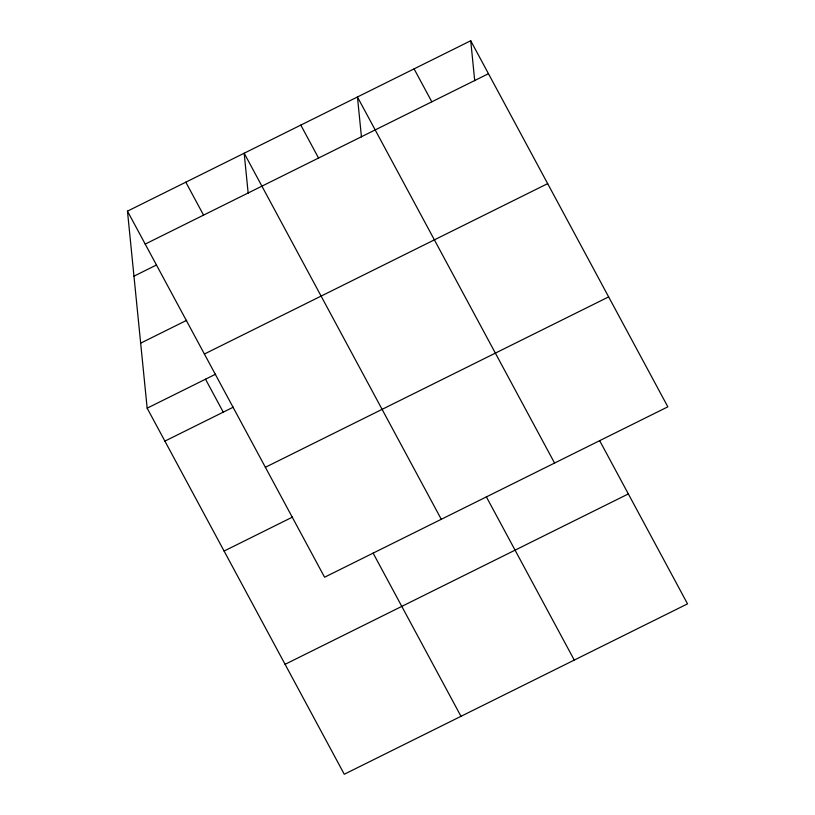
<?xml version="1.0" encoding="UTF-8"?>
<svg xmlns="http://www.w3.org/2000/svg" width="815" height="815" viewBox="0 0 815 815"><rect width="100%" height="100%" fill="white"/><g stroke="black" fill="none" stroke-linecap="round" stroke-linejoin="round"><path stroke-width="1.22" d="M127.466 211.146L470.724 40.75L667.842 406.828L324.574 577.224L127.466 211.146L147.158 408.172L344.276 774.25L687.534 603.854L599.636 440.62M145.202 244.093L488.46 73.696M133.966 276.163L156.409 265.028M140.659 343.156L186.676 320.315M204.392 354.026L547.66 183.63M147.158 408.172L215.618 374.187M164.905 441.109L233.355 407.133M265.384 467.29L608.642 296.894M224.094 551.052L292.544 517.067M285.087 664.317L628.345 493.921M414.081 68.867L431.828 101.804M554.567 463.063L357.449 96.985L361.453 136.991M300.806 125.092L318.543 158.039M486.361 496.844L574.259 660.079M441.282 519.298L244.174 153.21L248.178 193.226M185.82 182.183L203.556 215.119M373.087 553.079L460.984 716.314M205.512 379.199L223.259 412.146M470.724 40.75L474.727 80.756"/></g></svg>
